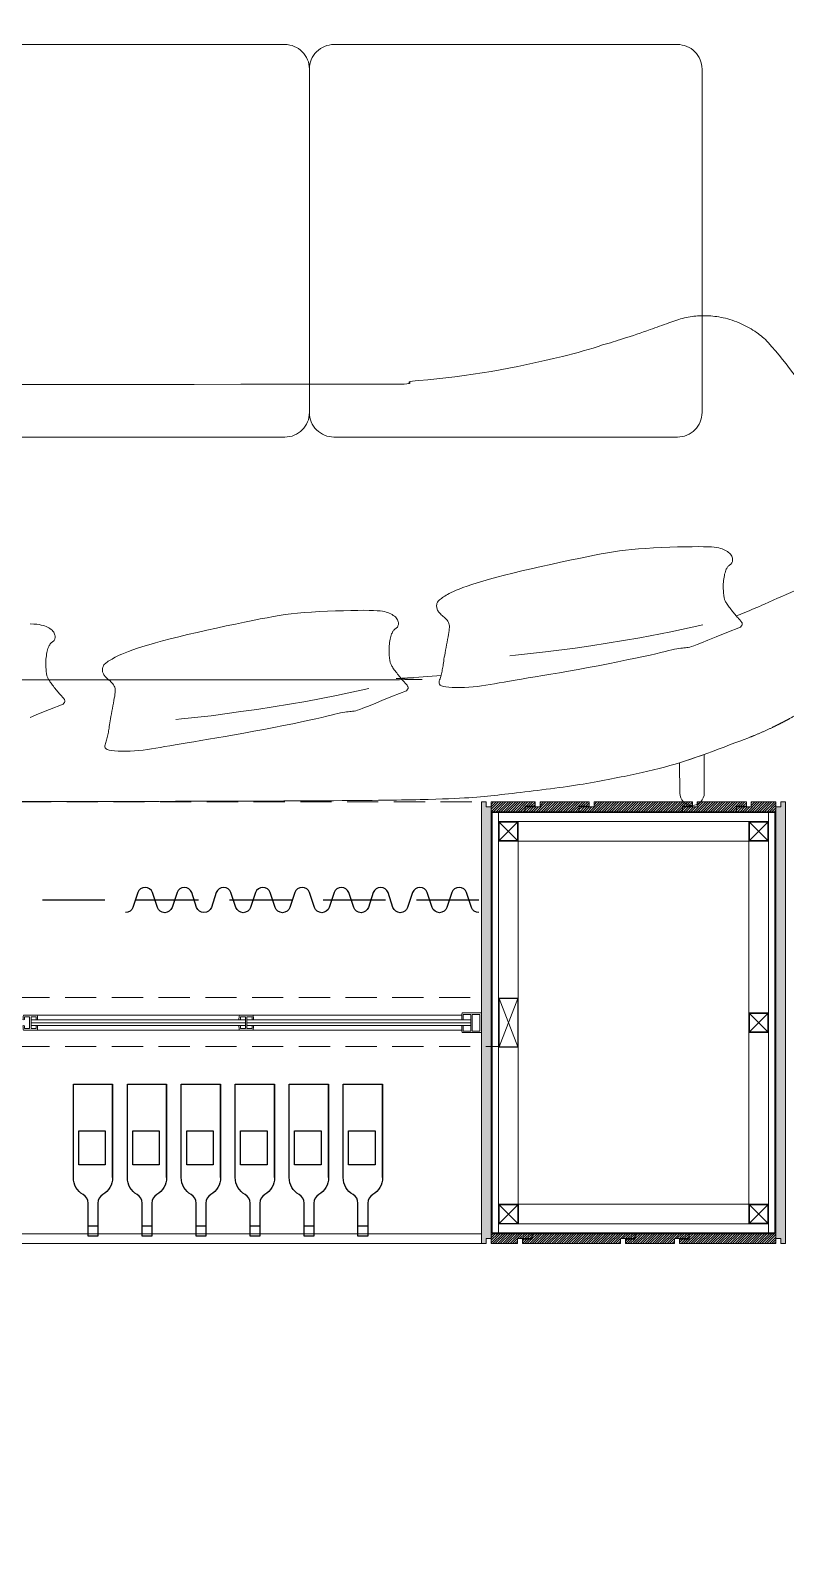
# Model space of a CAD drawing. Header units: centimetres. Extents: x 5488 to 20269, y -31398 to -19684.
# Drawn here: x 7645.4 to 7799.3, y -24110.9 to -23801.9 of the extents above; entities that cross this region are included whole.
import ezdxf

# ---------------------------------------------------------------- set-up
doc = ezdxf.new("R2010")
doc.units = ezdxf.units.CM
doc.linetypes.add('HIDDEN', pattern=[9.525, 6.35, -3.175])
doc.linetypes.add('HIDDENX2', pattern=[19.05, 12.7, -6.35])
doc.layers.add('0-LNS-VLF-PERDE', color=10, linetype='Continuous')
doc.layers.add('parke', color=21, linetype='Continuous')
for name, color, linetype, lineweight in [('xxx_Auto_DIMENSION_INTERIOR', 33, 'Continuous', 0), ('xxx_Auto_Dograma_Metal', 157, 'Continuous', 0), ('xxx_Auto_Element_Dograma Cam', 140, 'Continuous', 9), ('xxx_Auto_Element_Dograma Metal', 211, 'Continuous', 20), ('xxx_Auto_Kaplama_Ahşap', 34, 'Continuous', 0), ('xxx_Auto_Kaplama_Ahşap Tarama', 16, 'Continuous', 5), ('xxx_Auto_Kaplama_Mermer', 43, 'Continuous', 13), ('xxx_Auto_Kaplama_Siva Sap', 253, 'Continuous', 13), ('xxx_Auto_Konstruksiyon_Metal', 141, 'Continuous', 0), ('xxx_Auto_Mobilya_Ahsap', 34, 'Continuous', 20), ('xxx_Auto_Tefris_Silik', 252, 'Continuous', 13), ('xxx_Auto_Tefris_Tefris', 32, 'Continuous', 15)]:
    doc.layers.add(name, color=color, linetype=linetype, lineweight=lineweight)
doc.layers.add('xxx_Auto_Kaplama_Mermer Tarama', color=7, linetype='Continuous', lineweight=0, true_color=0xadadad)

# ---------------------------------------------------------------- blocks, each defined once
blk = doc.blocks.new('A$C85cc6fa7')
at = {"elevation": -91.32}
blk.add_lwpolyline([(-192.92, -1.8), (-192.92, -9.67), (-187.89, -7.98), (-187.92, -1.8, 1)], format="xyb", close=True, dxfattribs=at)
for points in [[(-62.26, -19.94), (-62.43, -20.12), (-62.54, -20.28), (-62.6, -20.43), (-62.63, -20.55), (-62.62, -20.67), (-62.59, -20.77), (-62.54, -20.86), (-62.48, -20.95), (-62.41, -21.04), (-62.34, -21.13), (-62.27, -21.22), (-62.18, -21.32), (-62.09, -21.42), (-61.99, -21.54), (-61.88, -21.66), (-61.75, -21.8), (-61.62, -21.96), (-61.47, -22.12), (-61.31, -22.31), (-61.15, -22.5), (-60.98, -22.7), (-60.81, -22.91), (-60.63, -23.12), (-60.46, -23.34), (-60.29, -23.56), (-60.13, -23.77), (-59.97, -23.99), (-59.81, -24.2), (-59.67, -24.41), (-59.54, -24.6), (-59.42, -24.78), (-59.32, -24.95), (-59.23, -25.11), (-59.15, -25.25), (-59.09, -25.39), (-59.04, -25.53), (-58.99, -25.68), (-58.95, -25.85), (-58.92, -26.03), (-58.89, -26.24), (-58.85, -26.48), (-58.82, -26.75), (-58.8, -27.05), (-58.77, -27.36), (-58.76, -27.69), (-58.75, -28.03), (-58.75, -28.38), (-58.76, -28.73), (-58.78, -29.09), (-58.81, -29.44), (-58.86, -29.78), (-58.91, -30.12), (-58.97, -30.44), (-59.04, -30.74), (-59.11, -31.02), (-59.19, -31.27), (-59.27, -31.5), (-59.36, -31.7), (-59.44, -31.88), (-59.54, -32.04), (-59.63, -32.18), (-59.73, -32.3), (-59.82, -32.4), (-59.92, -32.49), (-60.01, -32.56), (-60.11, -32.63), (-60.2, -32.7), (-60.29, -32.77), (-60.37, -32.84), (-60.44, -32.92), (-60.51, -33.02), (-60.56, -33.14), (-60.6, -33.28), (-60.63, -33.44), (-60.64, -33.62), (-60.63, -33.81), (-60.6, -34), (-60.54, -34.21), (-60.46, -34.41), (-60.35, -34.6), (-60.2, -34.79), (-60.03, -34.97), (-59.83, -35.15), (-59.6, -35.31), (-59.35, -35.46), (-59.08, -35.6), (-58.8, -35.73), (-58.5, -35.85), (-58.18, -35.96), (-57.83, -36.05), (-57.42, -36.13), (-56.92, -36.2), (-56.32, -36.25), (-55.59, -36.29)], [(-55.59, -17.23), (-57.28, -17.92), (-59.48, -18.81), (-62.26, -19.94)], [(-132.21, -22.66), (-132.37, -22.84), (-132.48, -23), (-132.55, -23.14), (-132.57, -23.27), (-132.56, -23.38), (-132.53, -23.49), (-132.48, -23.58), (-132.42, -23.67), (-132.36, -23.76), (-132.29, -23.85), (-132.21, -23.94), (-132.13, -24.04), (-132.03, -24.14), (-131.93, -24.26), (-131.82, -24.38), (-131.7, -24.52), (-131.56, -24.67), (-131.41, -24.84), (-131.26, -25.02), (-131.09, -25.21), (-130.92, -25.42), (-130.75, -25.62), (-130.58, -25.84), (-130.41, -26.05), (-130.24, -26.27), (-130.07, -26.49), (-129.91, -26.71), (-129.76, -26.92), (-129.62, -27.12), (-129.48, -27.32), (-129.36, -27.5), (-129.26, -27.67), (-129.17, -27.82), (-129.1, -27.97), (-129.03, -28.11), (-128.98, -28.25), (-128.94, -28.4), (-128.9, -28.56), (-128.86, -28.75), (-128.83, -28.96), (-128.8, -29.2), (-128.77, -29.47), (-128.74, -29.76), (-128.72, -30.08), (-128.7, -30.41), (-128.69, -30.75), (-128.69, -31.1), (-128.7, -31.45), (-128.72, -31.81), (-128.76, -32.16), (-128.8, -32.5), (-128.85, -32.83), (-128.91, -33.15), (-128.98, -33.45), (-129.05, -33.73), (-129.13, -33.99), (-129.21, -34.22), (-129.3, -34.42), (-129.39, -34.6), (-129.48, -34.76), (-129.57, -34.89), (-129.67, -35.01), (-129.77, -35.12), (-129.86, -35.2), (-129.96, -35.28), (-130.05, -35.35), (-130.15, -35.42), (-130.23, -35.48), (-130.31, -35.56), (-130.39, -35.64), (-130.45, -35.74), (-130.51, -35.86), (-130.55, -36), (-130.58, -36.16), (-130.59, -36.34), (-130.58, -36.53), (-130.55, -36.72), (-130.49, -36.92), (-130.41, -37.12), (-130.29, -37.32), (-130.15, -37.51), (-129.97, -37.69), (-129.77, -37.86), (-129.54, -38.02), (-129.3, -38.18), (-129.03, -38.32), (-128.74, -38.45), (-128.44, -38.57), (-128.13, -38.67), (-127.77, -38.77), (-127.36, -38.85), (-126.87, -38.92), (-126.27, -38.97), (-125.53, -39.01), (-124.65, -39.03), (-123.58, -39.04), (-122.33, -39.03), (-120.92, -39.01), (-119.38, -38.97), (-117.78, -38.92), (-116.13, -38.85), (-114.5, -38.77), (-112.91, -38.67), (-111.42, -38.57), (-110.04, -38.45), (-108.76, -38.31), (-107.54, -38.16), (-106.33, -37.98), (-105.11, -37.78), (-103.82, -37.54), (-102.44, -37.28), (-100.92, -36.97), (-99.25, -36.63), (-97.43, -36.25), (-95.52, -35.85), (-93.55, -35.42), (-91.55, -34.98), (-89.58, -34.54), (-87.65, -34.09), (-85.82, -33.65), (-84.11, -33.22), (-82.53, -32.8), (-81.07, -32.4), (-79.74, -32.02), (-78.53, -31.65), (-77.44, -31.31), (-76.47, -30.98), (-75.63, -30.68), (-74.89, -30.4), (-74.26, -30.14), (-73.72, -29.91), (-73.27, -29.69), (-72.87, -29.49), (-72.53, -29.3), (-72.24, -29.12), (-71.97, -28.96), (-71.72, -28.8), (-71.48, -28.65), (-71.27, -28.5), (-71.07, -28.36), (-70.89, -28.21), (-70.74, -28.06), (-70.6, -27.91), (-70.49, -27.75), (-70.41, -27.59), (-70.35, -27.42), (-70.3, -27.24), (-70.28, -27.07), (-70.28, -26.89), (-70.3, -26.71), (-70.33, -26.54), (-70.37, -26.38), (-70.42, -26.22), (-70.49, -26.07), (-70.58, -25.92), (-70.68, -25.78), (-70.79, -25.63), (-70.92, -25.48), (-71.07, -25.33), (-71.24, -25.17), (-71.42, -25), (-71.62, -24.83), (-71.83, -24.65), (-72.03, -24.45), (-72.23, -24.26), (-72.41, -24.05), (-72.57, -23.83), (-72.7, -23.61), (-72.8, -23.38), (-72.86, -23.13), (-72.89, -22.87), (-72.89, -22.59), (-72.88, -22.27), (-72.83, -21.93), (-72.78, -21.54), (-72.7, -21.11), (-72.62, -20.64), (-72.52, -20.13), (-72.42, -19.59), (-72.31, -19.04), (-72.21, -18.49), (-72.11, -17.95), (-72.01, -17.43), (-71.93, -16.94), (-71.85, -16.5), (-71.79, -16.09), (-71.73, -15.72), (-71.68, -15.37), (-71.63, -15.05), (-71.59, -14.75), (-71.54, -14.46), (-71.5, -14.19), (-71.45, -13.91), (-71.39, -13.64), (-71.33, -13.38), (-71.27, -13.12), (-71.2, -12.86), (-71.13, -12.6), (-71.06, -12.35), (-70.98, -12.11), (-70.9, -11.87), (-70.83, -11.63), (-70.79, -11.41), (-70.8, -11.2), (-70.87, -11.01), (-71.03, -10.84), (-71.28, -10.68), (-71.66, -10.56), (-72.15, -10.46), (-72.77, -10.39), (-73.47, -10.34), (-74.26, -10.32), (-75.09, -10.32), (-75.96, -10.35), (-76.85, -10.4), (-77.73, -10.47), (-78.59, -10.56), (-79.44, -10.67), (-80.3, -10.8), (-81.17, -10.94), (-82.08, -11.1), (-83.03, -11.26), (-84.04, -11.45), (-85.13, -11.64), (-86.3, -11.83), (-87.56, -12.05), (-88.92, -12.27), (-90.37, -12.51), (-91.92, -12.77), (-93.57, -13.04), (-95.32, -13.34), (-97.17, -13.67), (-99.12, -14.02), (-101.13, -14.4), (-103.18, -14.78), (-105.2, -15.17), (-107.18, -15.56), (-109.07, -15.94), (-110.82, -16.3), (-112.4, -16.64), (-113.79, -16.95), (-114.98, -17.22), (-116, -17.47), (-116.87, -17.68), (-117.61, -17.86), (-118.24, -18.01), (-118.78, -18.14), (-119.24, -18.23), (-119.65, -18.3), (-120.02, -18.35), (-120.36, -18.38), (-120.67, -18.4), (-120.97, -18.43), (-121.26, -18.46), (-121.57, -18.51), (-121.89, -18.58), (-122.24, -18.68), (-122.71, -18.83), (-123.36, -19.08), (-124.27, -19.44), (-125.54, -19.95), (-127.23, -20.64), (-129.42, -21.53), (-132.21, -22.66)], [(-85.22, -16.78), (-86.37, -16.9), (-92.45, -17.57), (-98.51, -18.39), (-101.72, -18.85), (-111.73, -20.47), (-117.99, -21.67), (-124.56, -23.09)], [(-200.3, -35.64), (-200.46, -35.82), (-200.57, -35.98), (-200.64, -36.12), (-200.66, -36.25), (-200.66, -36.36), (-200.63, -36.47), (-200.58, -36.56), (-200.52, -36.65), (-200.45, -36.74), (-200.38, -36.83), (-200.3, -36.92), (-200.22, -37.02), (-200.13, -37.12), (-200.03, -37.23), (-199.91, -37.36), (-199.79, -37.5), (-199.65, -37.65), (-199.51, -37.82), (-199.35, -38), (-199.19, -38.19), (-199.02, -38.39), (-198.85, -38.6), (-198.67, -38.82), (-198.5, -39.03), (-198.33, -39.25), (-198.16, -39.47), (-198, -39.69), (-197.85, -39.9), (-197.71, -40.1), (-197.58, -40.3), (-197.46, -40.48), (-197.35, -40.65), (-197.26, -40.8), (-197.19, -40.95), (-197.13, -41.09), (-197.07, -41.23), (-197.03, -41.38), (-196.99, -41.54), (-196.96, -41.73), (-196.92, -41.94), (-196.89, -42.18), (-196.86, -42.45), (-196.83, -42.74), (-196.81, -43.06), (-196.79, -43.39), (-196.78, -43.73), (-196.78, -44.08), (-196.79, -44.43), (-196.82, -44.79), (-196.85, -45.14), (-196.89, -45.48), (-196.95, -45.81), (-197.01, -46.13), (-197.07, -46.43), (-197.15, -46.71), (-197.22, -46.97), (-197.31, -47.2), (-197.39, -47.4), (-197.48, -47.58), (-197.57, -47.74), (-197.67, -47.87), (-197.76, -47.99), (-197.86, -48.09), (-197.96, -48.18), (-198.05, -48.26), (-198.15, -48.33), (-198.24, -48.39), (-198.33, -48.46), (-198.41, -48.54), (-198.48, -48.62), (-198.55, -48.72), (-198.6, -48.84), (-198.64, -48.98), (-198.67, -49.14), (-198.68, -49.32), (-198.67, -49.5), (-198.64, -49.7), (-198.58, -49.9), (-198.5, -50.1), (-198.39, -50.3), (-198.24, -50.49), (-198.07, -50.67), (-197.86, -50.84), (-197.64, -51), (-197.39, -51.16), (-197.12, -51.3), (-196.84, -51.43), (-196.54, -51.55), (-196.22, -51.65), (-195.87, -51.75), (-195.46, -51.83), (-194.96, -51.9), (-194.36, -51.95), (-193.63, -51.99), (-192.74, -52.01), (-191.68, -52.02), (-190.42, -52.01), (-189.01, -51.99), (-187.48, -51.95), (-185.87, -51.9), (-184.23, -51.83), (-182.59, -51.75), (-181.01, -51.65), (-179.51, -51.55), (-178.14, -51.43), (-176.86, -51.29), (-175.63, -51.14), (-174.43, -50.96), (-173.2, -50.76), (-171.92, -50.52), (-170.53, -50.26), (-169.02, -49.95), (-167.34, -49.61), (-165.53, -49.23), (-163.61, -48.83), (-161.64, -48.4), (-159.65, -47.96), (-157.67, -47.52), (-155.75, -47.07), (-153.91, -46.63), (-152.2, -46.2), (-150.62, -45.78), (-149.16, -45.38), (-147.83, -45), (-146.62, -44.63), (-145.53, -44.28), (-144.57, -43.96), (-143.72, -43.66), (-142.99, -43.38), (-142.36, -43.12), (-141.82, -42.89), (-141.36, -42.67), (-140.97, -42.47), (-140.63, -42.28), (-140.33, -42.1), (-140.06, -41.94), (-139.81, -41.78), (-139.58, -41.63), (-139.36, -41.48), (-139.16, -41.34), (-138.98, -41.19), (-138.83, -41.04), (-138.7, -40.89), (-138.59, -40.73), (-138.5, -40.57), (-138.44, -40.4), (-138.4, -40.22), (-138.38, -40.05), (-138.38, -39.87), (-138.39, -39.69), (-138.42, -39.52), (-138.46, -39.36), (-138.52, -39.2), (-138.59, -39.05), (-138.67, -38.9), (-138.77, -38.76), (-138.88, -38.61), (-139.01, -38.46), (-139.16, -38.31), (-139.33, -38.15), (-139.52, -37.98), (-139.72, -37.81), (-139.92, -37.63), (-140.13, -37.43), (-140.33, -37.23), (-140.51, -37.03), (-140.67, -36.81), (-140.8, -36.59), (-140.89, -36.36), (-140.95, -36.11), (-140.98, -35.85), (-140.99, -35.56), (-140.97, -35.25), (-140.93, -34.9), (-140.87, -34.52), (-140.8, -34.09), (-140.71, -33.62), (-140.61, -33.11), (-140.51, -32.57), (-140.41, -32.02), (-140.3, -31.47), (-140.2, -30.93), (-140.11, -30.41), (-140.02, -29.92), (-139.95, -29.47), (-139.88, -29.07), (-139.82, -28.69), (-139.77, -28.35), (-139.73, -28.03), (-139.68, -27.73), (-139.64, -27.44), (-139.59, -27.17), (-139.54, -26.89), (-139.49, -26.62), (-139.43, -26.36), (-139.37, -26.09), (-139.3, -25.84), (-139.23, -25.58), (-139.15, -25.33), (-139.07, -25.09), (-138.99, -24.85), (-138.92, -24.61), (-138.88, -24.39), (-138.89, -24.18), (-138.97, -23.99), (-139.12, -23.81), (-139.38, -23.66), (-139.75, -23.54), (-140.25, -23.44), (-140.86, -23.37), (-141.57, -23.32), (-142.35, -23.3), (-143.18, -23.3), (-144.06, -23.33), (-144.94, -23.38), (-145.82, -23.45), (-146.68, -23.54), (-147.54, -23.65), (-148.39, -23.78), (-149.26, -23.92), (-150.17, -24.07), (-151.12, -24.24), (-152.13, -24.42), (-153.22, -24.61), (-154.39, -24.81), (-155.66, -25.02), (-157.01, -25.25), (-158.47, -25.49), (-160.01, -25.74), (-161.66, -26.02), (-163.41, -26.32), (-165.26, -26.65), (-167.21, -27), (-169.23, -27.38), (-171.27, -27.76), (-173.3, -28.15), (-175.28, -28.54), (-177.16, -28.92), (-178.91, -29.28), (-180.5, -29.62), (-181.88, -29.93), (-183.07, -30.2), (-184.09, -30.44), (-184.97, -30.66), (-185.71, -30.84), (-186.33, -30.99), (-186.87, -31.12), (-187.34, -31.21), (-187.75, -31.28), (-188.12, -31.32), (-188.45, -31.36), (-188.76, -31.38), (-189.06, -31.41), (-189.36, -31.44), (-189.66, -31.49), (-189.98, -31.55), (-190.34, -31.65), (-190.8, -31.81), (-191.45, -32.06), (-192.37, -32.42), (-193.63, -32.93), (-195.32, -33.62), (-197.52, -34.51), (-200.3, -35.64)], [(120.74, -25.9), (114.8, -25.41), (110.15, -25.14), (105.5, -24.95), (100.84, -24.85), (-0.67, -24.85), (-130.8, -24.85), (-135.46, -24.95), (-130.11, -25.14), (-134.76, -25.41), (-139.28, -25.78)], [(-153.31, -29.76), (-154.47, -29.88), (-160.54, -30.55), (-166.61, -31.36), (-169.82, -31.83), (-179.82, -33.45), (-186.08, -34.65), (-192.65, -36.07)]]:
    blk.add_lwpolyline(points)
blk.add_rational_spline([(-230.4, -61.37), (-231.22, -61.17), (-231.86, -60.23), (-232.04, -58.95), (-233.32, -52.41), (-232.78, -45.77), (-230.47, -39.52), (-226.48, -29.9), (-219.33, -21.93), (-210.21, -16.92), (-209.16, -16.36), (-208.11, -15.82), (-207.04, -15.3), (-202.09, -12.89), (-196.81, -11.18), (-191.49, -9.13), (-185.26, -6.99), (-178.98, -5.61), (-172.65, -4.45), (-163.9, -2.8), (-154.69, -1.64), (-145.46, -0.97), (-135.7, -0.28), (-135.92, -0.14), (-0.67, 0), (105.96, -0.14), (115.74, -0.28), (125.5, -0.97), (134.73, -1.64), (143.93, -2.8), (153.04, -4.45), (159.02, -5.61), (165.3, -6.99), (171.52, -9.31), (176.85, -11.18), (182.12, -12.89), (187.08, -15.3), (188.15, -15.82), (189.2, -16.36), (190.25, -16.92), (199.37, -21.93), (206.51, -29.9), (210.5, -39.52), (212.7, -45.79), (213.23, -52.41), (212.07, -58.95), (211.89, -60.23), (211.26, -61.17), (210.44, -61.37)], [1, 1, 1, 1, 0.975140189913, 0.975140189913, 1, 1, 1, 1, 1, 1, 1, 1, 1, 1, 1, 1, 1, 1, 1, 1, 1, 1, 1, 1, 1, 1, 1, 1, 1, 1, 1, 1, 1, 1, 1, 1, 1, 1, 1, 1, 1, 0.978284231386, 0.978284231386, 1, 1, 1, 1], degree=3, knots=[0, 0, 0, 0, 1, 1, 1, 1.547896, 1.547896, 1.547896, 2.547896, 2.547896, 2.547896, 3.547896, 3.547896, 3.547896, 4.547896, 4.547896, 4.547896, 5.547896, 5.547896, 5.547896, 6.547896, 6.547896, 6.547896, 7.547896, 7.547896, 7.547896, 8.547896, 8.547896, 8.547896, 9.547896, 9.547896, 9.547896, 10.547896, 10.547896, 10.547896, 11.547896, 11.547896, 11.547896, 12.547896, 12.547896, 12.547896, 13.547896, 13.547896, 13.547896, 14.059772, 14.059772, 14.059772, 15.059772, 15.059772, 15.059772, 15.059772])
for points, knots in [([(-230.4, -61.37), (-230.29, -61.39), (-230.19, -61.32), (-230.16, -61.21), (-230.16, -61.21), (-230.16, -61.22), (-230.16, -61.22), (-230.16, -61.33), (-230.06, -61.41), (-229.96, -61.4), (-229.62, -61.39), (-229.28, -61.25), (-228.98, -60.99), (-228.72, -60.85), (-228.46, -60.7), (-228.22, -60.53), (-227.94, -60.31), (-227.68, -60.05), (-227.44, -59.78), (-225.82, -58.03), (-224.49, -56.05), (-223.22, -54.05), (-222.36, -52.7), (-221.52, -51.35), (-220.55, -50.07), (-218.89, -47.87), (-216.84, -45.88), (-214.45, -44.54), (-213.75, -44.15), (-213.03, -43.82), (-212.3, -43.49), (-209.93, -42.42), (-207.56, -41.36), (-205.19, -40.3), (-205.19, -40.3), (-205.19, -40.3), (-205.19, -40.3), (-203.8, -39.7), (-202.41, -39.11), (-201.02, -38.52), (-200.49, -38.31), (-199.96, -38.11), (-199.43, -37.9)], [0, 0, 0, 0, 1, 1, 1, 2, 2, 2, 3, 3, 3, 4, 4, 4, 5, 5, 5, 6, 6, 6, 7, 7, 7, 8, 8, 8, 9, 9, 9, 10, 10, 10, 11, 11, 11, 12, 12, 12, 13, 13, 13, 13.545458, 13.545458, 13.545458, 13.545458]), ([(205.46, -57.32), (205.45, -57.39), (205.44, -57.46), (205.43, -57.53), (205.4, -57.77), (205.37, -58.02), (205.33, -58.27), (205.19, -59.06), (205.01, -59.84), (204.79, -60.62), (204.61, -61.26), (204.4, -61.9), (204.18, -62.53), (200.24, -74), (194.05, -84.57), (185.96, -93.61), (185.23, -94.47), (184.46, -95.08), (183.63, -95.65), (182.65, -96.32), (181.59, -96.92), (180.49, -97.43), (179.3, -97.96), (178.05, -98.38), (176.77, -98.66), (175.68, -98.9), (174.56, -99.03), (173.44, -99.07), (172.45, -99.09), (171.47, -99.04), (170.49, -98.91), (169.43, -98.77), (168.38, -98.53), (167.36, -98.2), (166.8, -98.02), (166.25, -97.82), (165.71, -97.61), (164.45, -97.15), (163.19, -96.69), (161.92, -96.24), (160.11, -95.61), (158.29, -94.99), (156.45, -94.4), (155.41, -93.96), (154.01, -93.52), (152.6, -93.11), (149.77, -92.27), (146.93, -91.5), (144.06, -90.79), (134.44, -88.41), (124.63, -86.66), (114.76, -85.86), (110.2, -85.49), (105.63, -85.32), (101.06, -85.12), (2.58, -85.04), (0.95, -84.96), (-0.67, -84.88), (-2.3, -84.96), (-3.93, -85.04), (-131.02, -85.12), (-135.59, -85.32), (-130.17, -85.49), (-134.73, -85.86), (-144.6, -86.66), (-154.4, -88.41), (-164.02, -90.79), (-166.89, -91.5), (-169.74, -92.27), (-172.21, -93.11), (-173.62, -93.52), (-175.02, -93.96), (-176.42, -94.4), (-178.25, -94.99), (-180.07, -95.61), (-181.89, -96.24), (-183.15, -96.69), (-184.42, -97.15), (-185.67, -97.61), (-186.22, -97.82), (-186.76, -98.02), (-187.32, -98.2), (-188.34, -98.53), (-189.39, -98.77), (-190.45, -98.91), (-191.43, -99.04), (-192.42, -99.09), (-193.4, -99.07), (-194.52, -99.03), (-195.64, -98.9), (-196.74, -98.66), (-198.01, -98.38), (-199.26, -97.96), (-200.45, -97.43), (-201.55, -96.92), (-202.61, -96.32), (-203.59, -95.65), (-204.42, -95.08), (-205.19, -94.47), (-205.93, -93.61), (-214.01, -84.57), (-220.2, -74), (-227.31, -59.65)], [0, 0, 0, 0, 0.109097, 0.109097, 0.109097, 1.109097, 1.109097, 1.109097, 2.109097, 2.109097, 2.109097, 3.109097, 3.109097, 3.109097, 4.109097, 4.109097, 4.109097, 5.109097, 5.109097, 5.109097, 6.109097, 6.109097, 6.109097, 7.109097, 7.109097, 7.109097, 8.109097, 8.109097, 8.109097, 9.109097, 9.109097, 9.109097, 10.109097, 10.109097, 10.109097, 11.109097, 11.109097, 11.109097, 12.109097, 12.109097, 12.109097, 13.109097, 13.109097, 13.109097, 14.109097, 14.109097, 14.109097, 15.109097, 15.109097, 15.109097, 16.109097, 16.109097, 16.109097, 17.109097, 17.109097, 17.109097, 18.109097, 18.109097, 18.109097, 19.109097, 19.109097, 19.109097, 20.109097, 20.109097, 20.109097, 21.109097, 21.109097, 21.109097, 22.109097, 22.109097, 22.109097, 23.109097, 23.109097, 23.109097, 24.109097, 24.109097, 24.109097, 25.109097, 25.109097, 25.109097, 26.109097, 26.109097, 26.109097, 27.109097, 27.109097, 27.109097, 28.109097, 28.109097, 28.109097, 29.109097, 29.109097, 29.109097, 30.109097, 30.109097, 30.109097, 31.109097, 31.109097, 31.109097, 32.109097, 32.109097, 32.109097, 33.109097, 33.109097, 33.109097, 33.109097])]:
    blk.add_open_spline(points, degree=3, knots=knots)
blk = doc.blocks.new('A$C58e97340')
at = {"layer": 'parke', "ltscale": 15}
for p, q in [((-1, -28.87), (1, -28.87)), ((10, -28.87), (12, -28.87)), ((21, -28.87), (23, -28.87)), ((32, -28.87), (34, -28.87)), ((43, -28.87), (45, -28.87)), ((54, -28.87), (56, -28.87))]:
    blk.add_line(p, q, dxfattribs=at)
for points in [[(-4, 0), (4, 0), (4, -19.06), (4, 0), (4, -19.06, -0.267949), (2, -22.53, 0.267949), (1, -24.26), (1, -31), (-1, -31), (-1, -24.26, 0.267949), (-2, -22.53, -0.267949), (-4, -19.06)], [(7, 0), (15, 0), (15, -19.06), (15, 0), (15, -19.06, -0.267949), (13, -22.53, 0.267949), (12, -24.26), (12, -31), (10, -31), (10, -24.26, 0.267949), (9, -22.53, -0.267949), (7, -19.06)], [(18, 0), (26, 0), (26, -19.06), (26, 0), (26, -19.06, -0.267949), (24, -22.53, 0.267949), (23, -24.26), (23, -31), (21, -31), (21, -24.26, 0.267949), (20, -22.53, -0.267949), (18, -19.06)], [(29, 0), (37, 0), (37, -19.06), (37, 0), (37, -19.06, -0.267949), (35, -22.53, 0.267949), (34, -24.26), (34, -31), (32, -31), (32, -24.26, 0.267949), (31, -22.53, -0.267949), (29, -19.06)], [(40, 0), (48, 0), (48, -19.06), (48, 0), (48, -19.06, -0.267949), (46, -22.53, 0.267949), (45, -24.26), (45, -31), (43, -31), (43, -24.26, 0.267949), (42, -22.53, -0.267949), (40, -19.06)], [(51, 0), (59, 0), (59, -19.06), (59, 0), (59, -19.06, -0.267949), (57, -22.53, 0.267949), (56, -24.26), (56, -31), (54, -31), (54, -24.26, 0.267949), (53, -22.53, -0.267949), (51, -19.06)]]:
    blk.add_lwpolyline(points, format="xyb", close=True, dxfattribs=at)
for points in [[(-2.91, -9.53), (2.5, -9.53), (2.5, -16.45), (-2.91, -16.45)], [(8.09, -9.53), (13.5, -9.53), (13.5, -16.45), (8.09, -16.45)], [(19.09, -9.53), (24.5, -9.53), (24.5, -16.45), (19.09, -16.45)], [(30.09, -9.53), (35.5, -9.53), (35.5, -16.45), (30.09, -16.45)], [(41.09, -9.53), (46.5, -9.53), (46.5, -16.45), (41.09, -16.45)], [(52.09, -9.53), (57.5, -9.53), (57.5, -16.45), (52.09, -16.45)]]:
    blk.add_lwpolyline(points, close=True, dxfattribs=at)
blk = doc.blocks.new('A$Cb3d25d0a')
at = {"layer": 'xxx_Auto_Konstruksiyon_Metal', "lineweight": 20}
h = blk.add_hatch(color=256, dxfattribs=at)
h.dxf.hatch_style = 1
h.paths.add_polyline_path([(2, 2), (2, -2), (-2, -2), (-2, 2)])
h.paths.add_polyline_path([(1.88, 1.88), (-1.88, 1.88), (-1.88, -1.88), (1.88, -1.88)], flags=16)
for points in [[(2, -2), (2, 2), (-2, 2), (-2, -2)], [(1.88, -1.88), (1.88, 1.88), (-1.88, 1.88), (-1.88, -1.88)]]:
    blk.add_lwpolyline(points, close=True, dxfattribs=at)
for points in [[(1.88, -1.88), (-1.88, 1.88)], [(1.88, 1.88), (-1.88, -1.88)]]:
    blk.add_lwpolyline(points, dxfattribs=at)
blk = doc.blocks.new('gizliprofil_e')
at = {"layer": 'xxx_Auto_Element_Dograma Metal'}
for p, q in [((0.05, -2.3), (0.05, 1.1)), ((0.35, -2.3), (0.35, 1.1))]:
    blk.add_line(p, q, dxfattribs=at)
for points in [[(-1.7, -2.6), (2.2, -2.6), (2.2, 1.4), (-1.7, 1.4)], [(-1.5, 0.05), (-1.5, 0.05), (-1.5, 0.05), (-1.5, 1.1)], [(0.05, 1.1), (-1.5, 1.1)], [(0.35, -2.3), (1.9, -2.3), (1.9, 1.1), (0.35, 1.1)], [(-1.5, -1.25), (-1.5, -1.25), (-1.5, -1.25), (-1.5, -2.3)], [(-1.5, -2.3), (0.05, -2.3)]]:
    blk.add_lwpolyline(points, dxfattribs=at)
for centre, radius, start, end in [((3.52, 0.34), 5.32, 168.5228, 183.0808), ((-1.65, 0.24), 0.24, 230.6527, 307.686), ((2.75, -1.6), 4.56, 175.6886, 192.7072), ((-1.65, -1.44), 0.24, 52.3134, 129.3468)]:
    blk.add_arc(centre, radius, start, end, dxfattribs=at)
blk = doc.blocks.new('4X10 PROFİL')
at = {"layer": 'xxx_Auto_Konstruksiyon_Metal'}
h = blk.add_hatch(color=256, dxfattribs=at)
h.dxf.hatch_style = 1
h.paths.add_polyline_path([(6769.8, -31068.3), (6669.8, -31068.3), (6669.8, -31108.3), (6769.8, -31108.3)])
h.paths.add_polyline_path([(6768.8, -31107.3), (6670.8, -31107.3), (6670.8, -31069.3), (6768.8, -31069.3)], flags=16)
for p, q in [((6670.8, -31069.3), (6768.8, -31107.3)), ((6768.8, -31069.3), (6670.8, -31107.3))]:
    blk.add_line(p, q, dxfattribs=at)
for points in [[(6669.8, -31068.3), (6769.8, -31068.3), (6769.8, -31108.3), (6669.8, -31108.3)], [(6670.8, -31069.3), (6768.8, -31069.3), (6768.8, -31107.3), (6670.8, -31107.3)]]:
    blk.add_lwpolyline(points, close=True, dxfattribs=at)
blk = doc.blocks.new('dograma_metal_orta')
at = {"layer": 'xxx_Auto_Element_Dograma Metal'}
for points in [[(-0.5, 1.5), (2.3, 1.5)], [(-0.3, -1.2), (0.75, -1.2), (0.75, 1.2), (-0.3, 1.2)], [(-0.3, 0.65), (-0.3, 0.65), (-0.3, 0.65), (-0.3, 1.2)], [(2.1, 1.2), (1.05, 1.2), (1.05, -1.2), (2.1, -1.2)], [(2.1, 0.65), (2.1, 0.65), (2.1, 0.65), (2.1, 1.2)], [(2.3, -1.5), (-0.5, -1.5)], [(-0.3, -0.65), (-0.3, -0.65), (-0.3, -0.65), (-0.3, -1.2)], [(2.1, -0.65), (2.1, -0.65), (2.1, -0.65), (2.1, -1.2)]]:
    blk.add_lwpolyline(points, dxfattribs=at)
for centre, radius, start, end in [((4.24, 0.52), 4.84, 168.2942, 178.3809), ((-0.45, 0.84), 0.24, 230.6527, 307.686), ((2.25, 0.84), 0.24, 232.314, 309.3473), ((-2.44, 0.52), 4.84, 1.6191, 11.7058), ((-0.45, -0.84), 0.24, 52.3134, 129.3468), ((4.24, -0.52), 4.84, 181.6185, 191.7052), ((2.25, -0.84), 0.24, 50.6532, 127.6866), ((-2.44, -0.52), 4.84, 348.2945, 358.3815)]:
    blk.add_arc(centre, radius, start, end, dxfattribs=at)
blk = doc.blocks.new('*U119')
at = {"layer": '0-LNS-VLF-PERDE', "ltscale": 4}
for points in [[(-167.48, 3.42, 0.322823), (-165.98, 4.5), (-164.98, 7.5, -0.720759), (-161.98, 7.5), (-160.98, 4.5, 0.720759), (-157.98, 4.5), (-156.98, 7.5, -0.322823), (-155.48, 8.58, -0.322823), (-153.98, 7.5), (-152.98, 4.5, 0.720759), (-149.98, 4.5), (-148.98, 7.5, -0.720759), (-145.98, 7.5), (-144.98, 4.5, 0.720759), (-141.98, 4.5), (-140.98, 7.5, -0.322823), (-139.48, 8.58, -0.322823), (-137.98, 7.5), (-136.98, 4.5, 0.720759), (-133.98, 4.5), (-132.98, 7.5, -0.720759), (-129.98, 7.5), (-128.98, 4.5, 0.720759), (-125.98, 4.5), (-124.98, 7.5, -0.322823), (-123.48, 8.58, -0.322823), (-121.98, 7.5), (-120.98, 4.5, 0.720759), (-117.98, 4.5), (-116.98, 7.5, -0.720759), (-113.98, 7.5), (-112.98, 4.5, 0.322823), (-111.48, 3.42, 0.322823), (-109.98, 4.5), (-108.98, 7.5, -0.720759), (-105.98, 7.5), (-104.98, 4.5, 0.720759), (-101.98, 4.5), (-100.98, 7.5, -0.322823), (-99.48, 8.58, -0.322823), (-97.98, 7.5), (-96.98, 4.5, 0.322823), (-95.48, 3.42, 0.322823)], [(107.32, 3.42, -0.322823), (105.82, 4.5), (104.82, 7.5, 0.720759), (101.82, 7.5), (100.82, 4.5, -0.720759), (97.82, 4.5), (96.82, 7.5, 0.322823), (95.32, 8.58, 0.322823), (93.82, 7.5), (92.82, 4.5, -0.720759), (89.82, 4.5), (88.82, 7.5, 0.720759), (85.82, 7.5), (84.82, 4.5, -0.720759), (81.82, 4.5), (80.82, 7.5, 0.322823), (79.32, 8.58, 0.322823), (77.82, 7.5), (76.82, 4.5, -0.720759), (73.82, 4.5), (72.82, 7.5, 0.720759), (69.82, 7.5), (68.82, 4.5, -0.720759), (65.82, 4.5), (64.82, 7.5, 0.322823), (63.32, 8.58, 0.322823), (61.82, 7.5), (60.82, 4.5, -0.720759), (57.82, 4.5), (56.82, 7.5, 0.720759), (53.82, 7.5), (52.82, 4.5, -0.322823), (51.32, 3.42, -0.322823), (49.82, 4.5), (48.82, 7.5, 0.720759), (45.82, 7.5), (44.82, 4.5, -0.720759), (41.82, 4.5), (40.82, 7.5, 0.322823), (39.32, 8.58, 0.322823), (37.82, 7.5), (36.82, 4.5, -0.322823), (35.32, 3.42, -0.322823)]]:
    blk.add_lwpolyline(points, format="xyb", dxfattribs=at)
at = {"layer": '0-LNS-VLF-PERDE', "linetype": 'HIDDENX2'}
blk.add_lwpolyline([(-167.48, 6), (107.32, 6)], dxfattribs=at)

msp = doc.modelspace()

# ---------------------------------------------------------------- hatches: boundary and pattern name
at = {"layer": 'xxx_Auto_Kaplama_Ahşap Tarama'}
h = msp.add_hatch(dxfattribs=at)
h.set_pattern_fill('AR-CONC', color=256, scale=0.5)
h.set_pattern_definition([(50, (809.53, -3617.59), (91.09233, -7.96954), [9.525, -104.775]), (355, (809.53, -3617.59), (-17.6217, 95.52842), [7.62, -83.8203]), (100.45144, (817.12, -3618.255), (73.47062, 87.55888), [8.095, -89.04512]), (46.1842, (809.53, -3592.19), (135.5395, -21.02116), [14.2875, -157.1625]), (96.63556, (820.83, -3593.94), (118.70207, 123.71306), [12.1425, -133.5678]), (351.18415, (809.53, -3592.19), (118.70207, 123.71306), [11.43, -125.72987]), (21, (822.23, -3598.54), (75.8072, -51.1326), [9.525, -104.775]), (326, (822.23, -3598.54), (30.901, 92.09398), [7.62, -83.82]), (71.45144, (828.55, -3602.8), (106.7082, 40.96138), [8.095, -89.04497]), (37.5, (809.53, -3617.59), (1.5443, 42.27752), [0, -82.804, 0, -85.09, 0, -84.1375]), (7.5, (809.53, -3617.59), (33.40983, 50.09029), [0, -48.514, 0, -80.899, 0, -32.0675]), (327.5, (781.21, -3617.59), (67.795298, -2.864372), [0, -31.75, 0, -99.06, 0, -131.445]), (317.5, (768.51, -3617.59), (74.06459, 12.71325), [0, -41.275, 0, -65.786, 0, -93.345])])
edge = h.paths.add_edge_path()
edge.add_line((9312.93, -27555.32), (9330.63, -27555.32))
edge.add_arc((9330.63, -27548.32), 7, 270, 349.5592)
edge.add_arc((-12655703.85, 2009176.56), 12827763.88, 350.864209315, 350.864469123)
edge.add_line((9346.75, -27492.16), (9332.45, -27492.16))
edge.add_line((9332.45, -27492.16), (9332.45, -27061.1))
edge.add_line((9332.45, -27061.1), (9346.75, -27061.1))
edge.add_arc((-12660642.43, -2064524.01), 12832765.91, 9.135530923, 9.13579064)
edge.add_arc((9330.63, -27004.94), 7, 10.4408, 90)
edge.add_line((9330.63, -26997.94), (9312.93, -26997.94))
edge.add_arc((9312.93, -27004.94), 7, 90, 170.4864)
edge.add_arc((10864.46, -27276.63), 1582.14, 170.06944, 189.93056)
edge.add_arc((9312.93, -27548.32), 7, 189.5136, 270)
at = {"layer": 'xxx_Auto_Kaplama_Ahşap Tarama', "true_color": 0xcba65d}
h = msp.add_hatch(dxfattribs=at)
h.set_pattern_fill('JIS_WOOD', color=43, scale=0.5)
h.set_pattern_definition([(45, (-20032.0413, 0), (-0.2499999996, 0.2499999996), [])])
h.paths.add_polyline_path([(7739.28, -23959.17), (7739.28, -23961.18), (7746.24, -23961.18), (7746.24, -23960.07), (7748.24, -23960.07), (7748.24, -23959.17)])
h = msp.add_hatch(dxfattribs=at)
h.set_pattern_fill('JIS_WOOD', color=43, scale=0.5)
h.set_pattern_definition([(45, (1738.38246, -1276.23834), (-0.2499999996, 0.2499999996), [])])
h.paths.add_polyline_path([(7749.24, -23960.18), (7746.24, -23960.18), (7746.24, -23961.18), (7746.56, -23961.18), (7757.24, -23961.18), (7757.24, -23960.07), (7759.24, -23960.07), (7759.24, -23959.17), (7749.24, -23959.17)])
h = msp.add_hatch(dxfattribs=at)
h.set_pattern_fill('JIS_WOOD', color=43, scale=0.5)
h.set_pattern_definition([(45, (-20000, 0), (-0.2499999996, 0.2499999996), [])])
h.paths.add_polyline_path([(7760.24, -23960.18), (7757.24, -23960.18), (7757.24, -23961.18), (7757.56, -23961.18), (7778.28, -23961.18), (7778.28, -23960.07), (7780.28, -23960.07), (7780.28, -23959.17), (7760.24, -23959.17)])
h = msp.add_hatch(dxfattribs=at)
h.set_pattern_fill('JIS_WOOD', color=43, scale=0.5)
h.set_pattern_definition([(45, (1770.42377, -1276.23834), (-0.2499999996, 0.2499999996), [])])
h.paths.add_polyline_path([(7781.28, -23960.18), (7778.28, -23960.18), (7778.28, -23961.18), (7778.6, -23961.18), (7789.28, -23961.18), (7789.28, -23960.07), (7791.28, -23960.07), (7791.28, -23959.17), (7781.28, -23959.17)])
h = msp.add_hatch(dxfattribs=at)
h.set_pattern_fill('JIS_WOOD', color=43, scale=0.5)
h.set_pattern_definition([(45, (1717.42663, -1276.23543), (-0.2499999996, 0.2499999996), [])])
h.paths.add_polyline_path([(7792.28, -23960.17), (7789.28, -23960.17), (7789.28, -23961.17), (7789.6, -23961.17), (7797.29, -23961.17), (7797.29, -23959.17), (7792.28, -23959.17)])
h = msp.add_hatch(dxfattribs=at)
h.set_pattern_fill('JIS_WOOD', color=43, scale=0.5)
h.set_pattern_definition([(45, (1717.06796, -1364.2336), (-0.2499999996, 0.2499999996), [])])
h.paths.add_polyline_path([(7744.64, -24048.17), (7747.64, -24048.17), (7747.64, -24047.17), (7747.32, -24047.17), (7739.29, -24047.17), (7739.29, -24049.17), (7744.64, -24049.17)])
h = msp.add_hatch(dxfattribs=at)
h.set_pattern_fill('JIS_WOOD', color=43, scale=0.5)
h.set_pattern_definition([(45, (1738.06792, -1364.2336), (-0.2499999996, 0.2499999996), [])])
h.paths.add_polyline_path([(7765.64, -24048.17), (7768.64, -24048.17), (7768.64, -24047.17), (7768.32, -24047.17), (7747.64, -24047.17), (7747.64, -24048.27), (7745.64, -24048.27), (7745.64, -24049.17), (7765.64, -24049.17)])
h = msp.add_hatch(dxfattribs=at)
h.set_pattern_fill('JIS_WOOD', color=43, scale=0.5)
h.set_pattern_definition([(45, (1749.06548, -1364.2365), (-0.2499999996, 0.2499999996), [])])
h.paths.add_polyline_path([(7776.64, -24048.17), (7779.64, -24048.17), (7779.64, -24047.17), (7779.32, -24047.17), (7768.64, -24047.17), (7768.64, -24048.27), (7766.64, -24048.27), (7766.64, -24049.17), (7776.64, -24049.17)])
h = msp.add_hatch(dxfattribs=at)
h.set_pattern_fill('JIS_WOOD', color=43, scale=0.5)
h.set_pattern_definition([(45, (1753.90096, -1364.2365), (-0.2499999996, 0.2499999996), [])])
h.paths.add_polyline_path([(7797.28, -24047.17), (7793.28, -24047.17), (7779.64, -24047.17), (7779.64, -24048.27), (7777.64, -24048.27), (7777.64, -24049.17), (7797.28, -24049.17)])
at = {"layer": 'xxx_Auto_Kaplama_Mermer Tarama'}
h = msp.add_hatch(dxfattribs=at)
h.set_pattern_fill('AR-CONC', color=241, scale=0.01)
h.set_pattern_definition([(50, (1638.9622, -1364.2366), (1.82184669, -0.15939086), [0.1905, -2.0955]), (355, (1638.9622, -1364.2366), (-0.35243421, 1.91056845), [0.1524, -1.67640584]), (100.451445, (1639.114, -1364.2498), (1.46941247, 1.75117752), [0.16190009, -1.78090245]), (46.1842, (1638.9622, -1363.7286), (2.7107904, -0.42042328), [0.28575, -3.14325]), (96.635558, (1639.188, -1363.7636), (2.37404134, 2.47426125), [0.24285023, -2.67135608]), (351.184151, (1638.9622, -1363.7286), (2.37404134, 2.47426125), [0.22859967, -2.51459732]), (21, (1639.2162, -1363.8556), (1.51614391, -1.02265198), [0.1905, -2.0955]), (326, (1639.2162, -1363.8556), (0.61802028, 1.84187966), [0.1524, -1.6764]), (71.451445, (1639.3426, -1363.9408), (2.13416419, 0.81922769), [0.16190009, -1.78089938]), (37.5, (1638.9622, -1364.23656), (0.030886033, 0.845550389), [0, -1.65608, 0, -1.7018, 0, -1.68275]), (7.5, (1638.9622, -1364.2366), (0.668196625, 1.001805748), [0, -0.97028, 0, -1.61798, 0, -0.64135]), (327.5, (1638.3958, -1364.23656), (1.355905952, -0.05728744), [0, -0.635, 0, -1.9812, 0, -2.6289]), (317.5, (1638.1418, -1364.2366), (1.481291814, 0.25426491), [0, -0.8255, 0, -1.31572, 0, -1.8669])])
h.paths.add_polyline_path([(7737.29, -24049.17), (7738.29, -24049.17), (7738.29, -24048.17), (7739.29, -24048.17), (7739.29, -24047.17), (7739.29, -23961.17), (7739.29, -23961.17), (7739.29, -23960.17), (7738.29, -23960.17), (7738.29, -23959.17), (7737.29, -23959.17)])
h = msp.add_hatch(dxfattribs=at)
h.set_pattern_fill('AR-CONC', color=241, scale=0.01)
h.set_pattern_definition([(50, (1753.911, -1353.1442), (1.82184669, -0.15939086), [0.1905, -2.0955]), (355, (1753.911, -1353.1442), (-0.35243421, 1.91056845), [0.1524, -1.67640584]), (100.451445, (1754.0629, -1353.1575), (1.46941247, 1.75117752), [0.16190009, -1.78090245]), (46.1842, (1753.911, -1352.6362), (2.7107904, -0.42042328), [0.28575, -3.14325]), (96.635558, (1754.137, -1352.6712), (2.37404134, 2.47426125), [0.24285023, -2.67135608]), (351.184151, (1753.911, -1352.6362), (2.37404134, 2.47426125), [0.22859967, -2.51459732]), (21, (1754.165, -1352.7632), (1.51614391, -1.02265198), [0.1905, -2.0955]), (326, (1754.165, -1352.7632), (0.61802028, 1.84187966), [0.1524, -1.6764]), (71.451445, (1754.2914, -1352.8484), (2.13416419, 0.81922769), [0.16190009, -1.78089938]), (37.5, (1753.91107, -1353.1442), (0.030886033, 0.845550389), [0, -1.65608, 0, -1.7018, 0, -1.68275]), (7.5, (1753.9111, -1353.1442), (0.668196625, 1.001805748), [0, -0.97028, 0, -1.61798, 0, -0.64135]), (327.5, (1753.34465, -1353.1442), (1.355905952, -0.05728744), [0, -0.635, 0, -1.9812, 0, -2.6289]), (317.5, (1753.0906, -1353.1442), (1.481291814, 0.25426491), [0, -0.8255, 0, -1.31572, 0, -1.8669])])
h.paths.add_polyline_path([(7799.29, -23959.17), (7798.29, -23959.17), (7798.29, -23960.17), (7797.29, -23960.17), (7797.29, -23961.17), (7797.29, -24047.17), (7797.29, -24047.17), (7797.29, -24048.17), (7798.29, -24048.17), (7798.29, -24049.17), (7799.29, -24049.17)])

# ---------------------------------------------------------------- linework, layer by layer
at = {"layer": 'xxx_Auto_Dograma_Metal'}
for p, q in [((7646.78, -24002.67), (7687.98, -24002.67)), ((7690.78, -24002.67), (7733.38, -24002.67)), ((7646.78, -24005.67), (7687.98, -24005.67)), ((7690.78, -24005.67), (7733.38, -24005.67))]:
    msp.add_line(p, q, dxfattribs=at)
at = {"layer": 'xxx_Auto_Element_Dograma Cam'}
for p, q in [((7645.53, -24003.57), (7689.23, -24003.57)), ((7645.53, -24004.17), (7689.23, -24004.17)), ((7645.53, -24004.77), (7689.23, -24004.77)), ((7689.53, -24003.57), (7735.14, -24003.57)), ((7689.53, -24004.17), (7735.14, -24004.17)), ((7689.53, -24004.77), (7735.14, -24004.77))]:
    msp.add_line(p, q, dxfattribs=at)
for points in [[(7737.29, -24047.17), (7634.13, -24047.17)], [(7737.29, -24049.17), (7634.13, -24049.17)]]:
    msp.add_lwpolyline(points, dxfattribs=at)
at = {"layer": 'xxx_Auto_Kaplama_Ahşap'}
for points in [[(7739.28, -23961.18), (7746.24, -23961.18), (7746.24, -23960.07), (7748.24, -23960.07), (7748.24, -23959.17), (7739.28, -23959.17)], [(7749.24, -23960.18), (7746.24, -23960.18), (7746.24, -23961.18), (7746.56, -23961.18), (7757.24, -23961.18), (7757.24, -23960.07), (7759.24, -23960.07), (7759.24, -23959.17), (7749.24, -23959.17)], [(7760.24, -23960.18), (7757.24, -23960.18), (7757.24, -23961.18), (7757.56, -23961.18), (7778.28, -23961.18), (7778.28, -23960.07), (7780.28, -23960.07), (7780.28, -23959.17), (7760.24, -23959.17)], [(7781.28, -23960.18), (7778.28, -23960.18), (7778.28, -23961.18), (7778.6, -23961.18), (7789.28, -23961.18), (7789.28, -23960.07), (7791.28, -23960.07), (7791.28, -23959.17), (7781.28, -23959.17)], [(7792.28, -23960.17), (7789.28, -23960.17), (7789.28, -23961.17), (7789.6, -23961.17), (7797.29, -23961.17), (7797.29, -23959.17), (7792.28, -23959.17)], [(7744.64, -24048.17), (7747.64, -24048.17), (7747.64, -24047.17), (7747.32, -24047.17), (7739.29, -24047.17), (7739.29, -24049.17), (7744.64, -24049.17)], [(7765.64, -24048.17), (7768.64, -24048.17), (7768.64, -24047.17), (7768.32, -24047.17), (7747.64, -24047.17), (7747.64, -24048.27), (7745.64, -24048.27), (7745.64, -24049.17), (7765.64, -24049.17)], [(7776.64, -24048.17), (7779.64, -24048.17), (7779.64, -24047.17), (7779.32, -24047.17), (7768.64, -24047.17), (7768.64, -24048.27), (7766.64, -24048.27), (7766.64, -24049.17), (7776.64, -24049.17)], [(7797.28, -24047.17), (7793.28, -24047.17), (7793.28, -24047.17), (7779.64, -24047.17), (7779.64, -24048.27), (7777.64, -24048.27), (7777.64, -24049.17), (7797.28, -24049.17)]]:
    msp.add_lwpolyline(points, close=True, dxfattribs=at)
at = {"layer": 'xxx_Auto_Kaplama_Mermer'}
for points in [[(7739.29, -24048.17), (7738.29, -24048.17), (7738.29, -24049.17), (7737.29, -24049.17), (7737.29, -23959.17), (7738.29, -23959.17), (7738.29, -23960.17), (7739.29, -23960.17)], [(7797.29, -23960.17), (7798.29, -23960.17), (7798.29, -23959.17), (7799.29, -23959.17), (7799.29, -24049.17), (7798.29, -24049.17), (7798.29, -24048.17), (7797.29, -24048.17)]]:
    msp.add_lwpolyline(points, close=True, dxfattribs=at)
at = {"layer": 'xxx_Auto_Kaplama_Siva Sap'}
for points in [[(7740.79, -24046.98), (7740.79, -23961.36), (7739.49, -23961.36), (7739.49, -24046.98)], [(7795.8, -23961.37), (7795.8, -23963.17), (7740.79, -23963.16), (7740.79, -23961.36)], [(7795.8, -23961.36), (7795.8, -24046.98), (7797.1, -24046.98), (7797.1, -23961.36)], [(7795.8, -24046.97), (7795.8, -24045.17), (7740.79, -24045.18), (7740.79, -24046.98)]]:
    msp.add_lwpolyline(points, close=True, dxfattribs=at)
at = {"layer": 'xxx_Auto_Konstruksiyon_Metal'}
msp.add_lwpolyline([(7744.79, -23967.17), (7791.8, -23967.17), (7791.8, -24041.18), (7744.79, -24041.18)], close=True, dxfattribs=at)
at = {"layer": 'xxx_Auto_Tefris_Silik', "linetype": 'HIDDEN'}
for points in [[(7462.29, -23959.17), (7737.29, -23959.17)], [(7461.97, -23999.01), (7736.77, -23999.01)], [(7461.97, -24009.01), (7740.63, -24009.01)]]:
    msp.add_lwpolyline(points, dxfattribs=at)
at = {"layer": 'xxx_Auto_Tefris_Tefris'}
for points in [[(7627.25, -23804.84), (7697.25, -23804.84, -0.414214), (7702.25, -23809.84), (7702.25, -23879.84, -0.414214), (7697.25, -23884.84), (7627.25, -23884.84, -0.414214), (7622.25, -23879.84), (7622.25, -23809.84, -0.414214)], [(7707.25, -23804.84), (7777.25, -23804.84, -0.414214), (7782.25, -23809.84), (7782.25, -23879.84, -0.414214), (7777.25, -23884.84), (7707.25, -23884.84, -0.414214), (7702.25, -23879.84), (7702.25, -23809.84, -0.414214)]]:
    msp.add_lwpolyline(points, format="xyb", close=True, dxfattribs=at)

# ---------------------------------------------------------------- block references
at = {"xscale": -1}
msp.add_blockref('*U119', (7569.29, -23985.17), dxfattribs=at)
at = {"xscale": -1, "rotation": 180}
msp.add_blockref('gizliprofil_e', (7735.09, -24004.77), dxfattribs=at)
at = {"layer": 'xxx_Auto_DIMENSION_INTERIOR'}
msp.add_blockref('A$C58e97340', (7658.15, -24016.68), dxfattribs=at)
at = {"layer": 'xxx_Auto_Kaplama_Ahşap Tarama'}
for p in [(7644.48, -24004.17), (7688.48, -24004.17)]:
    msp.add_blockref('dograma_metal_orta', p, dxfattribs=at)
at = {"layer": 'xxx_Auto_Konstruksiyon_Metal', "color": 0}
for p in [(7742.79, -23965.17), (7742.82, -24043.18)]:
    msp.add_blockref('A$Cb3d25d0a', p, dxfattribs=at)
at = {"layer": 'xxx_Auto_Konstruksiyon_Metal', "color": 0, "rotation": 180}
for p in [(7793.8, -23965.17), (7793.8, -24004.17), (7793.8, -24043.17)]:
    msp.add_blockref('A$Cb3d25d0a', p, dxfattribs=at)
at = {"layer": 'xxx_Auto_Mobilya_Ahsap', "xscale": -0.1, "yscale": 0.1, "zscale": 0.1, "rotation": 270}
msp.add_blockref('4X10 PROFİL', (10851.62, -24676.15), dxfattribs=at)
at = {"layer": 'xxx_Auto_Tefris_Tefris', "rotation": 180}
msp.add_blockref('A$C85cc6fa7', (7589.79, -23959.18), dxfattribs=at)

doc.saveas('drawing.dxf')
